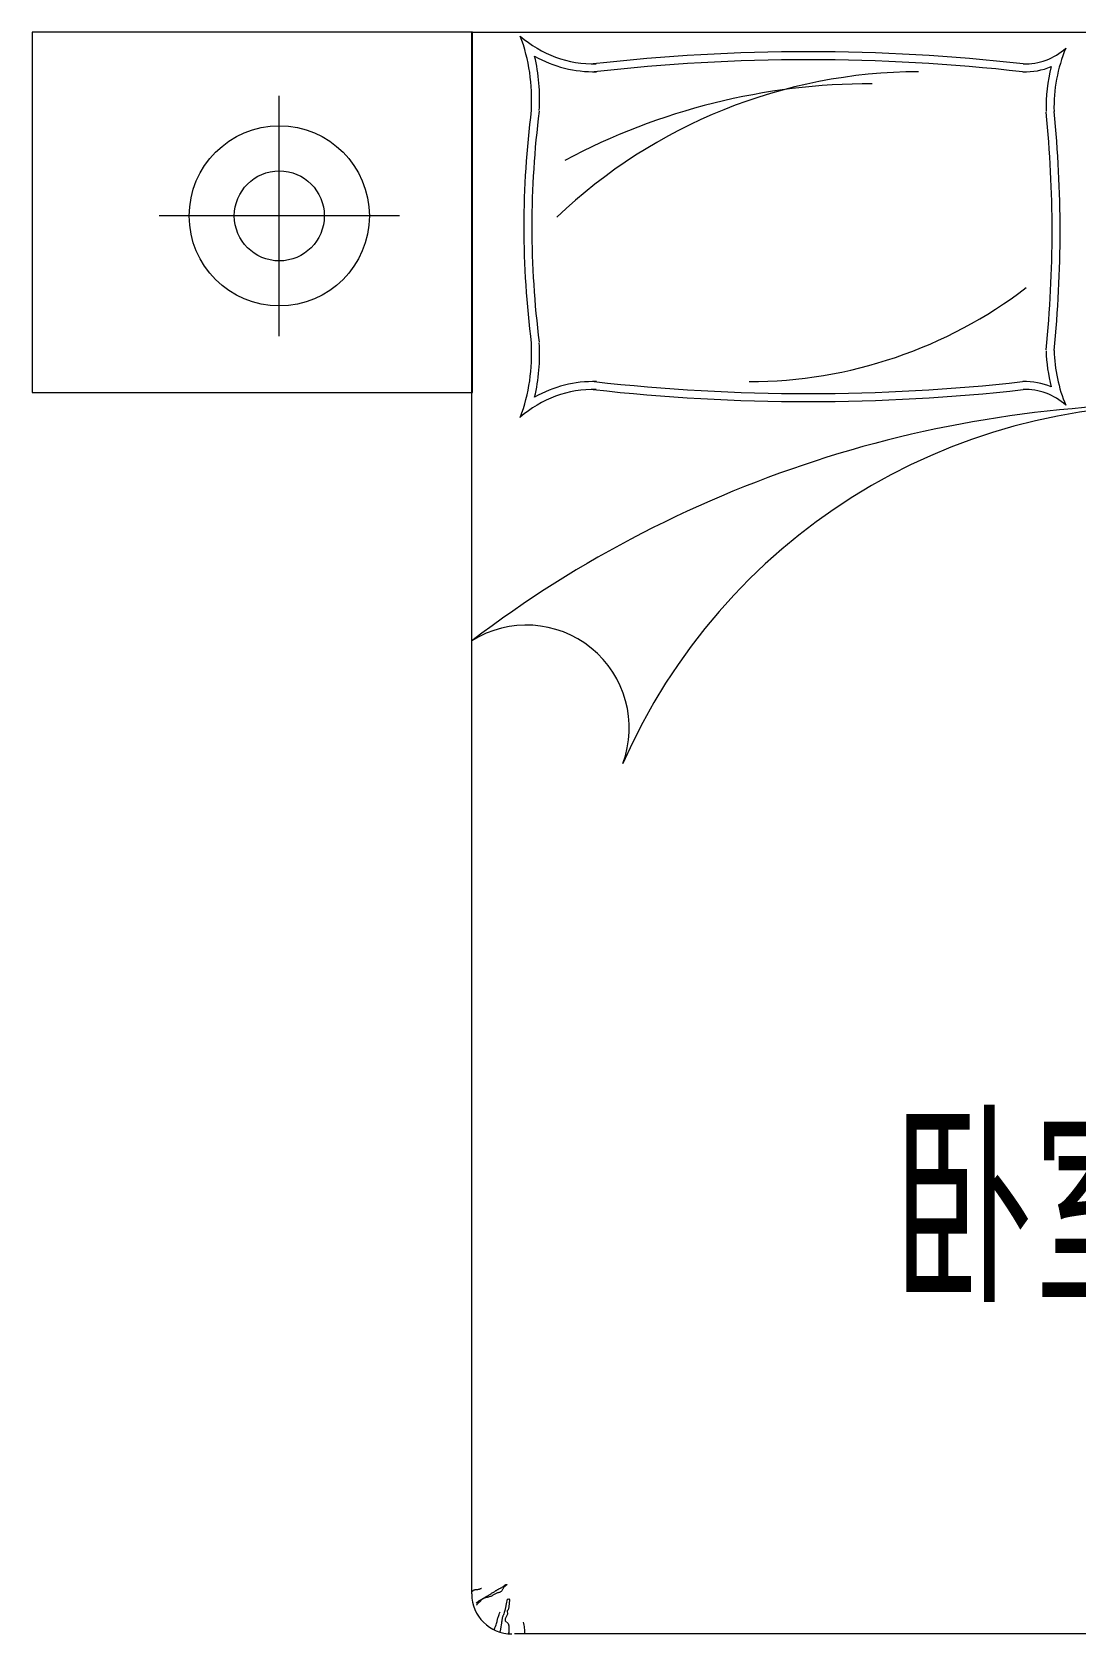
# Model space of a CAD drawing. Extents: x 72956 to 162056, y -6841 to 35159.
# Drawn here: x 135976 to 137280, y 20788 to 22788 of the extents above; entities that cross this region are included whole.
import ezdxf

# ---------------------------------------------------------------- set-up
doc = ezdxf.new("R2010")
doc.units = 0
doc.header["$LTSCALE"] = 1000
doc.header["$MEASUREMENT"] = 0
doc.layers.add('-厨卫', color=154, linetype='CONTINUOUS')
doc.layers.add('-文字', color=7, linetype='CONTINUOUS')
doc.layers.add('-家具', color=44, linetype='CONTINUOUS', lineweight=9)
doc.styles.add('样式 1', font='SIMHEI.TTF', dxfattribs={"width": 0.65, "height": 500})

# ---------------------------------------------------------------- blocks, each defined once
blk = doc.blocks.new('k')
at = {"layer": '-家具'}
for p, q in [((179239.8, 143930.6, 23437.5), (178689.8, 143930.6, 23437.5)), ((178689.8, 143930.6, 23437.5), (178689.8, 143480.6, 23437.5)), ((179239.1, 143480.6, 23437.5), (179239.1, 143930.6, 23437.5)), ((179239.1, 141980.6, 23437.5), (179239.1, 143930.6, 23437.5)), ((179239.1, 143480.6, 23437.5), (179239.1, 143930.6, 23437.5)), ((179239.1, 141980.6, 23437.5), (179239.1, 143930.6, 23437.5)), ((179239.1, 143930.6, 23437.5), (180739.1, 143930.6, 23437.5)), ((179239.8, 143480.6, 23437.5), (179239.8, 143930.6, 23437.5)), ((178998.7, 143551.1, 23437.5), (178998.7, 143851.1, 23437.5)), ((178998.7, 143551.1, 23437.5), (178998.7, 143851.1, 23437.5)), ((179148.7, 143701.1, 23437.5), (178848.7, 143701.1, 23437.5)), ((179148.7, 143701.1, 23437.5), (178848.7, 143701.1, 23437.5)), ((178689.8, 143480.6, 23437.5), (179239.8, 143480.6, 23437.5)), ((178689.8, 143480.6, 23437.5), (179239.8, 143480.6, 23437.5)), ((179239.1, 141983.6, 23437.5), (179240.3, 141984.5, 23437.5)), ((179239.1, 141983.6, 23437.5), (179240.3, 141984.5, 23437.5)), ((179240.3, 141984.5, 23437.5), (179241.3, 141985.2, 23437.5)), ((179240.3, 141984.5, 23437.5), (179241.3, 141985.2, 23437.5)), ((179241.3, 141985.2, 23437.5), (179242.2, 141985.6, 23437.5)), ((179241.3, 141985.2, 23437.5), (179242.2, 141985.6, 23437.5)), ((179242.2, 141985.6, 23437.5), (179242.9, 141985.9, 23437.5)), ((179242.2, 141985.6, 23437.5), (179242.9, 141985.9, 23437.5)), ((179242.9, 141985.9, 23437.5), (179243.5, 141986.1, 23437.5)), ((179242.9, 141985.9, 23437.5), (179243.5, 141986.1, 23437.5)), ((179243.5, 141986.1, 23437.5), (179244.1, 141986.2, 23437.5)), ((179243.5, 141986.1, 23437.5), (179244.1, 141986.2, 23437.5)), ((179244.1, 141986.2, 23437.5), (179244.6, 141986.3, 23437.5)), ((179244.1, 141986.2, 23437.5), (179244.6, 141986.3, 23437.5)), ((179244.6, 141986.3, 23437.5), (179245.1, 141986.3, 23437.5)), ((179244.6, 141986.3, 23437.5), (179245.1, 141986.3, 23437.5)), ((179245.1, 141986.3, 23437.5), (179245.5, 141986.3, 23437.5)), ((179245.1, 141986.3, 23437.5), (179245.5, 141986.3, 23437.5)), ((179245.5, 141986.3, 23437.5), (179246, 141986.3, 23437.5)), ((179245.5, 141986.3, 23437.5), (179246, 141986.3, 23437.5)), ((179246, 141986.3, 23437.5), (179246.4, 141986.3, 23437.5)), ((179246, 141986.3, 23437.5), (179246.4, 141986.3, 23437.5)), ((179246.4, 141986.3, 23437.5), (179246.8, 141986.3, 23437.5)), ((179246.4, 141986.3, 23437.5), (179246.8, 141986.3, 23437.5)), ((179246.8, 141986.3, 23437.5), (179247.3, 141986.4, 23437.5)), ((179246.8, 141986.3, 23437.5), (179247.3, 141986.4, 23437.5)), ((179247.3, 141986.4, 23437.5), (179247.7, 141986.4, 23437.5)), ((179247.3, 141986.4, 23437.5), (179247.7, 141986.4, 23437.5)), ((179247.7, 141986.4, 23437.5), (179248.2, 141986.5, 23437.5)), ((179247.7, 141986.4, 23437.5), (179248.2, 141986.5, 23437.5)), ((179248.2, 141986.5, 23437.5), (179248.6, 141986.6, 23437.5)), ((179248.2, 141986.5, 23437.5), (179248.6, 141986.6, 23437.5)), ((179248.6, 141986.6, 23437.5), (179249.1, 141986.8, 23437.5)), ((179248.6, 141986.6, 23437.5), (179249.1, 141986.8, 23437.5)), ((179249.1, 141986.8, 23437.5), (179249.5, 141987, 23437.5)), ((179249.1, 141986.8, 23437.5), (179249.5, 141987, 23437.5)), ((179249.5, 141987, 23437.5), (179250, 141987.2, 23437.5)), ((179249.5, 141987, 23437.5), (179250, 141987.2, 23437.5)), ((179250, 141987.2, 23437.5), (179250.4, 141987.4, 23437.5)), ((179250, 141987.2, 23437.5), (179250.4, 141987.4, 23437.5)), ((179250.4, 141987.4, 23437.5), (179250.7, 141987.5, 23437.5)), ((179250.4, 141987.4, 23437.5), (179250.7, 141987.5, 23437.5)), ((179250.7, 141987.5, 23437.5), (179250.9, 141987.7, 23437.5)), ((179250.7, 141987.5, 23437.5), (179250.9, 141987.7, 23437.5)), ((179250.9, 141987.7, 23437.5), (179251.1, 141987.7, 23437.5)), ((179250.9, 141987.7, 23437.5), (179251.1, 141987.7, 23437.5)), ((179251.1, 141987.7, 23437.5), (179251.2, 141987.8, 23437.5)), ((179251.1, 141987.7, 23437.5), (179251.2, 141987.8, 23437.5)), ((179261.8, 141980.1, 23437.5), (179262.5, 141980.5, 23437.5)), ((179261.8, 141980.1, 23437.5), (179262.5, 141980.5, 23437.5)), ((179262.5, 141980.5, 23437.5), (179263.2, 141980.9, 23437.5)), ((179262.5, 141980.5, 23437.5), (179263.2, 141980.9, 23437.5)), ((179263.2, 141980.9, 23437.5), (179263.9, 141981.4, 23437.5)), ((179263.2, 141980.9, 23437.5), (179263.9, 141981.4, 23437.5)), ((179263.9, 141981.4, 23437.5), (179264.6, 141981.8, 23437.5)), ((179263.9, 141981.4, 23437.5), (179264.6, 141981.8, 23437.5)), ((179264.6, 141981.8, 23437.5), (179265.3, 141982.2, 23437.5)), ((179264.6, 141981.8, 23437.5), (179265.3, 141982.2, 23437.5)), ((179265.3, 141982.2, 23437.5), (179265.9, 141982.6, 23437.5)), ((179265.3, 141982.2, 23437.5), (179265.9, 141982.6, 23437.5)), ((179265.9, 141982.6, 23437.5), (179266.5, 141983, 23437.5)), ((179265.9, 141982.6, 23437.5), (179266.5, 141983, 23437.5)), ((179266.5, 141983, 23437.5), (179267.1, 141983.4, 23437.5)), ((179266.5, 141983, 23437.5), (179267.1, 141983.4, 23437.5)), ((179267.1, 141983.4, 23437.5), (179267.7, 141983.7, 23437.5)), ((179267.1, 141983.4, 23437.5), (179267.7, 141983.7, 23437.5)), ((179268, 141980.4, 23437.5), (179267.2, 141980, 23437.5)), ((179268, 141980.4, 23437.5), (179267.2, 141980, 23437.5)), ((179267.7, 141983.7, 23437.5), (179268.2, 141984.1, 23437.5)), ((179267.7, 141983.7, 23437.5), (179268.2, 141984.1, 23437.5)), ((179268.8, 141980.9, 23437.5), (179268, 141980.4, 23437.5)), ((179268.8, 141980.9, 23437.5), (179268, 141980.4, 23437.5)), ((179268.2, 141984.1, 23437.5), (179268.7, 141984.4, 23437.5)), ((179268.2, 141984.1, 23437.5), (179268.7, 141984.4, 23437.5)), ((179268.7, 141984.4, 23437.5), (179269.3, 141984.8, 23437.5)), ((179268.7, 141984.4, 23437.5), (179269.3, 141984.8, 23437.5)), ((179269.6, 141981.3, 23437.5), (179268.8, 141980.9, 23437.5)), ((179269.6, 141981.3, 23437.5), (179268.8, 141980.9, 23437.5)), ((179269.3, 141984.8, 23437.5), (179269.8, 141985.1, 23437.5)), ((179269.3, 141984.8, 23437.5), (179269.8, 141985.1, 23437.5)), ((179270.5, 141981.6, 23437.5), (179269.6, 141981.3, 23437.5)), ((179270.5, 141981.6, 23437.5), (179269.6, 141981.3, 23437.5)), ((179269.8, 141985.1, 23437.5), (179270.3, 141985.4, 23437.5)), ((179269.8, 141985.1, 23437.5), (179270.3, 141985.4, 23437.5)), ((179270.3, 141985.4, 23437.5), (179270.8, 141985.7, 23437.5)), ((179270.3, 141985.4, 23437.5), (179270.8, 141985.7, 23437.5)), ((179271.3, 141981.8, 23437.5), (179270.5, 141981.6, 23437.5)), ((179271.3, 141981.8, 23437.5), (179270.5, 141981.6, 23437.5)), ((179270.8, 141985.7, 23437.5), (179271.4, 141986, 23437.5)), ((179270.8, 141985.7, 23437.5), (179271.4, 141986, 23437.5)), ((179272.1, 141982, 23437.5), (179271.3, 141981.8, 23437.5)), ((179272.1, 141982, 23437.5), (179271.3, 141981.8, 23437.5)), ((179271.4, 141986, 23437.5), (179271.9, 141986.3, 23437.5)), ((179271.4, 141986, 23437.5), (179271.9, 141986.3, 23437.5)), ((179271.9, 141986.3, 23437.5), (179272.5, 141986.6, 23437.5)), ((179271.9, 141986.3, 23437.5), (179272.5, 141986.6, 23437.5)), ((179272.9, 141982.2, 23437.5), (179272.1, 141982, 23437.5)), ((179272.9, 141982.2, 23437.5), (179272.1, 141982, 23437.5)), ((179272.5, 141986.6, 23437.5), (179273, 141986.9, 23437.5)), ((179272.5, 141986.6, 23437.5), (179273, 141986.9, 23437.5)), ((179273.7, 141982.5, 23437.5), (179272.9, 141982.2, 23437.5)), ((179273.7, 141982.5, 23437.5), (179272.9, 141982.2, 23437.5)), ((179273, 141986.9, 23437.5), (179273.6, 141987.2, 23437.5)), ((179273, 141986.9, 23437.5), (179273.6, 141987.2, 23437.5)), ((179273.6, 141987.2, 23437.5), (179274.2, 141987.5, 23437.5)), ((179273.6, 141987.2, 23437.5), (179274.2, 141987.5, 23437.5)), ((179274.4, 141982.7, 23437.5), (179273.7, 141982.5, 23437.5)), ((179274.4, 141982.7, 23437.5), (179273.7, 141982.5, 23437.5)), ((179274.2, 141987.5, 23437.5), (179274.8, 141987.8, 23437.5)), ((179274.2, 141987.5, 23437.5), (179274.8, 141987.8, 23437.5)), ((179275.1, 141983.1, 23437.5), (179274.4, 141982.7, 23437.5)), ((179275.1, 141983.1, 23437.5), (179274.4, 141982.7, 23437.5)), ((179274.8, 141987.8, 23437.5), (179275.4, 141988.1, 23437.5)), ((179274.8, 141987.8, 23437.5), (179275.4, 141988.1, 23437.5)), ((179275.7, 141983.5, 23437.5), (179275.1, 141983.1, 23437.5)), ((179275.7, 141983.5, 23437.5), (179275.1, 141983.1, 23437.5)), ((179275.4, 141988.1, 23437.5), (179275.9, 141988.4, 23437.5)), ((179275.4, 141988.1, 23437.5), (179275.9, 141988.4, 23437.5)), ((179276.2, 141984, 23437.5), (179275.7, 141983.5, 23437.5)), ((179276.2, 141984, 23437.5), (179275.7, 141983.5, 23437.5)), ((179275.9, 141988.4, 23437.5), (179276.5, 141988.7, 23437.5)), ((179275.9, 141988.4, 23437.5), (179276.5, 141988.7, 23437.5)), ((179276.7, 141984.6, 23437.5), (179276.2, 141984, 23437.5)), ((179276.7, 141984.6, 23437.5), (179276.2, 141984, 23437.5)), ((179276.5, 141988.7, 23437.5), (179277.1, 141989, 23437.5)), ((179276.5, 141988.7, 23437.5), (179277.1, 141989, 23437.5)), ((179277.1, 141985.3, 23437.5), (179276.7, 141984.6, 23437.5)), ((179277.1, 141985.3, 23437.5), (179276.7, 141984.6, 23437.5)), ((179277.1, 141989, 23437.5), (179277.7, 141989.4, 23437.5)), ((179277.1, 141989, 23437.5), (179277.7, 141989.4, 23437.5)), ((179277.5, 141986, 23437.5), (179277.1, 141985.3, 23437.5)), ((179277.5, 141986, 23437.5), (179277.1, 141985.3, 23437.5)), ((179277.9, 141986.7, 23437.5), (179277.5, 141986, 23437.5)), ((179277.9, 141986.7, 23437.5), (179277.5, 141986, 23437.5)), ((179277.7, 141989.4, 23437.5), (179278.2, 141989.7, 23437.5)), ((179277.7, 141989.4, 23437.5), (179278.2, 141989.7, 23437.5)), ((179278.3, 141987.5, 23437.5), (179277.9, 141986.7, 23437.5)), ((179278.3, 141987.5, 23437.5), (179277.9, 141986.7, 23437.5)), ((179278.2, 141989.7, 23437.5), (179278.7, 141990.1, 23437.5)), ((179278.2, 141989.7, 23437.5), (179278.7, 141990.1, 23437.5)), ((179278.7, 141988.2, 23437.5), (179278.3, 141987.5, 23437.5)), ((179278.7, 141988.2, 23437.5), (179278.3, 141987.5, 23437.5)), ((179278.7, 141990.1, 23437.5), (179279.2, 141990.5, 23437.5)), ((179278.7, 141990.1, 23437.5), (179279.2, 141990.5, 23437.5)), ((179279.1, 141988.8, 23437.5), (179278.7, 141988.2, 23437.5)), ((179279.1, 141988.8, 23437.5), (179278.7, 141988.2, 23437.5)), ((179279.6, 141989.4, 23437.5), (179279.1, 141988.8, 23437.5)), ((179279.6, 141989.4, 23437.5), (179279.1, 141988.8, 23437.5)), ((179279.2, 141990.5, 23437.5), (179279.6, 141990.8, 23437.5)), ((179279.2, 141990.5, 23437.5), (179279.6, 141990.8, 23437.5)), ((179279.6, 141990.8, 23437.5), (179280, 141991.2, 23437.5)), ((179279.6, 141990.8, 23437.5), (179280, 141991.2, 23437.5)), ((179280.2, 141989.9, 23437.5), (179279.6, 141989.4, 23437.5)), ((179280.2, 141989.9, 23437.5), (179279.6, 141989.4, 23437.5)), ((179280, 141991.2, 23437.5), (179280.4, 141991.5, 23437.5)), ((179280, 141991.2, 23437.5), (179280.4, 141991.5, 23437.5)), ((179280.7, 141990.4, 23437.5), (179280.2, 141989.9, 23437.5)), ((179280.7, 141990.4, 23437.5), (179280.2, 141989.9, 23437.5)), ((179280.4, 141991.5, 23437.5), (179280.8, 141991.8, 23437.5)), ((179280.4, 141991.5, 23437.5), (179280.8, 141991.8, 23437.5)), ((179281.3, 141990.8, 23437.5), (179280.7, 141990.4, 23437.5)), ((179281.3, 141990.8, 23437.5), (179280.7, 141990.4, 23437.5)), ((179280.8, 141991.8, 23437.5), (179281.2, 141992, 23437.5)), ((179280.8, 141991.8, 23437.5), (179281.2, 141992, 23437.5)), ((179281.2, 141992, 23437.5), (179281.6, 141992.2, 23437.5)), ((179281.2, 141992, 23437.5), (179281.6, 141992.2, 23437.5)), ((179281.8, 141991.2, 23437.5), (179281.3, 141990.8, 23437.5)), ((179281.8, 141991.2, 23437.5), (179281.3, 141990.8, 23437.5)), ((179281.6, 141992.2, 23437.5), (179281.9, 141992.4, 23437.5)), ((179281.6, 141992.2, 23437.5), (179281.9, 141992.4, 23437.5)), ((179282.2, 141991.5, 23437.5), (179281.8, 141991.2, 23437.5)), ((179282.2, 141991.5, 23437.5), (179281.8, 141991.2, 23437.5)), ((179281.9, 141992.4, 23437.5), (179282.2, 141992.5, 23437.5)), ((179281.9, 141992.4, 23437.5), (179282.2, 141992.5, 23437.5)), ((179282.2, 141992.5, 23437.5), (179282.5, 141992.5, 23437.5)), ((179282.2, 141992.5, 23437.5), (179282.5, 141992.5, 23437.5)), ((179282.6, 141991.7, 23437.5), (179282.2, 141991.5, 23437.5)), ((179282.6, 141991.7, 23437.5), (179282.2, 141991.5, 23437.5)), ((179282.5, 141992.5, 23437.5), (179282.7, 141992.5, 23437.5)), ((179282.5, 141992.5, 23437.5), (179282.7, 141992.5, 23437.5)), ((179282.8, 141992, 23437.5), (179282.6, 141991.7, 23437.5)), ((179282.8, 141992, 23437.5), (179282.6, 141991.7, 23437.5)), ((179282.7, 141992.5, 23437.5), (179282.9, 141992.4, 23437.5)), ((179282.7, 141992.5, 23437.5), (179282.9, 141992.4, 23437.5)), ((179283, 141992.1, 23437.5), (179282.8, 141992, 23437.5)), ((179283, 141992.1, 23437.5), (179282.8, 141992, 23437.5)), ((179282.9, 141992.4, 23437.5), (179283, 141992.3, 23437.5)), ((179282.9, 141992.4, 23437.5), (179283, 141992.3, 23437.5)), ((179283, 141992.3, 23437.5), (179283, 141992.1, 23437.5)), ((179283, 141992.3, 23437.5), (179283, 141992.1, 23437.5)), ((179244.6, 141969.6, 23437.5), (179245.8, 141970.5, 23437.5)), ((179244.6, 141969.6, 23437.5), (179245.8, 141970.5, 23437.5)), ((179245.3, 141967.2, 23437.5), (179244.6, 141966.4, 23437.5)), ((179245.3, 141967.2, 23437.5), (179244.6, 141966.4, 23437.5)), ((179246, 141968, 23437.5), (179245.3, 141967.2, 23437.5)), ((179246, 141968, 23437.5), (179245.3, 141967.2, 23437.5)), ((179245.8, 141970.5, 23437.5), (179246.9, 141971.3, 23437.5)), ((179245.8, 141970.5, 23437.5), (179246.9, 141971.3, 23437.5)), ((179246.6, 141968.6, 23437.5), (179246, 141968, 23437.5)), ((179246.6, 141968.6, 23437.5), (179246, 141968, 23437.5)), ((179247.1, 141969.1, 23437.5), (179246.6, 141968.6, 23437.5)), ((179247.1, 141969.1, 23437.5), (179246.6, 141968.6, 23437.5)), ((179246.9, 141971.3, 23437.5), (179247.9, 141971.9, 23437.5)), ((179246.9, 141971.3, 23437.5), (179247.9, 141971.9, 23437.5)), ((179247.7, 141969.6, 23437.5), (179247.1, 141969.1, 23437.5)), ((179247.7, 141969.6, 23437.5), (179247.1, 141969.1, 23437.5)), ((179248.1, 141970.1, 23437.5), (179247.7, 141969.6, 23437.5)), ((179248.1, 141970.1, 23437.5), (179247.7, 141969.6, 23437.5)), ((179247.9, 141971.9, 23437.5), (179248.7, 141972.4, 23437.5)), ((179247.9, 141971.9, 23437.5), (179248.7, 141972.4, 23437.5)), ((179248.6, 141970.5, 23437.5), (179248.1, 141970.1, 23437.5)), ((179248.6, 141970.5, 23437.5), (179248.1, 141970.1, 23437.5)), ((179249, 141970.9, 23437.5), (179248.6, 141970.5, 23437.5)), ((179249, 141970.9, 23437.5), (179248.6, 141970.5, 23437.5)), ((179248.7, 141972.4, 23437.5), (179249.5, 141972.9, 23437.5)), ((179248.7, 141972.4, 23437.5), (179249.5, 141972.9, 23437.5)), ((179249.4, 141971.3, 23437.5), (179249, 141970.9, 23437.5)), ((179249.4, 141971.3, 23437.5), (179249, 141970.9, 23437.5)), ((179249.8, 141971.6, 23437.5), (179249.4, 141971.3, 23437.5)), ((179249.8, 141971.6, 23437.5), (179249.4, 141971.3, 23437.5)), ((179249.5, 141972.9, 23437.5), (179250.2, 141973.2, 23437.5)), ((179249.5, 141972.9, 23437.5), (179250.2, 141973.2, 23437.5)), ((179250.1, 141972, 23437.5), (179249.8, 141971.6, 23437.5)), ((179250.1, 141972, 23437.5), (179249.8, 141971.6, 23437.5)), ((179250.5, 141972.4, 23437.5), (179250.1, 141972, 23437.5)), ((179250.5, 141972.4, 23437.5), (179250.1, 141972, 23437.5)), ((179250.2, 141973.2, 23437.5), (179250.8, 141973.5, 23437.5)), ((179250.2, 141973.2, 23437.5), (179250.8, 141973.5, 23437.5)), ((179250.8, 141972.7, 23437.5), (179250.5, 141972.4, 23437.5)), ((179250.8, 141972.7, 23437.5), (179250.5, 141972.4, 23437.5)), ((179250.8, 141973.5, 23437.5), (179251.3, 141973.8, 23437.5)), ((179250.8, 141973.5, 23437.5), (179251.3, 141973.8, 23437.5)), ((179251.1, 141973.1, 23437.5), (179250.8, 141972.7, 23437.5)), ((179251.1, 141973.1, 23437.5), (179250.8, 141972.7, 23437.5)), ((179251.4, 141973.4, 23437.5), (179251.1, 141973.1, 23437.5)), ((179251.4, 141973.4, 23437.5), (179251.1, 141973.1, 23437.5)), ((179251.3, 141973.8, 23437.5), (179251.8, 141974.1, 23437.5)), ((179251.3, 141973.8, 23437.5), (179251.8, 141974.1, 23437.5)), ((179251.8, 141973.7, 23437.5), (179251.4, 141973.4, 23437.5)), ((179251.8, 141973.7, 23437.5), (179251.4, 141973.4, 23437.5)), ((179251.8, 141974.1, 23437.5), (179252.3, 141974.3, 23437.5)), ((179251.8, 141974.1, 23437.5), (179252.3, 141974.3, 23437.5)), ((179252.1, 141974, 23437.5), (179251.8, 141973.7, 23437.5)), ((179252.1, 141974, 23437.5), (179251.8, 141973.7, 23437.5)), ((179252.5, 141974.3, 23437.5), (179252.1, 141974, 23437.5)), ((179252.5, 141974.3, 23437.5), (179252.1, 141974, 23437.5)), ((179252.3, 141974.3, 23437.5), (179252.8, 141974.6, 23437.5)), ((179252.3, 141974.3, 23437.5), (179252.8, 141974.6, 23437.5)), ((179252.9, 141974.6, 23437.5), (179252.5, 141974.3, 23437.5)), ((179252.9, 141974.6, 23437.5), (179252.5, 141974.3, 23437.5)), ((179252.8, 141974.6, 23437.5), (179253.2, 141974.9, 23437.5)), ((179252.8, 141974.6, 23437.5), (179253.2, 141974.9, 23437.5)), ((179253.4, 141974.8, 23437.5), (179252.9, 141974.6, 23437.5)), ((179253.4, 141974.8, 23437.5), (179252.9, 141974.6, 23437.5)), ((179253.2, 141974.9, 23437.5), (179253.6, 141975.1, 23437.5)), ((179253.2, 141974.9, 23437.5), (179253.6, 141975.1, 23437.5)), ((179253.8, 141975, 23437.5), (179253.4, 141974.8, 23437.5)), ((179253.8, 141975, 23437.5), (179253.4, 141974.8, 23437.5)), ((179253.6, 141975.1, 23437.5), (179254, 141975.4, 23437.5)), ((179253.6, 141975.1, 23437.5), (179254, 141975.4, 23437.5)), ((179254.4, 141975.3, 23437.5), (179253.8, 141975, 23437.5)), ((179254.4, 141975.3, 23437.5), (179253.8, 141975, 23437.5)), ((179254, 141975.4, 23437.5), (179254.5, 141975.6, 23437.5)), ((179254, 141975.4, 23437.5), (179254.5, 141975.6, 23437.5)), ((179255, 141975.5, 23437.5), (179254.4, 141975.3, 23437.5)), ((179255, 141975.5, 23437.5), (179254.4, 141975.3, 23437.5)), ((179254.5, 141975.6, 23437.5), (179254.9, 141975.9, 23437.5)), ((179254.5, 141975.6, 23437.5), (179254.9, 141975.9, 23437.5)), ((179254.9, 141975.9, 23437.5), (179255.3, 141976.2, 23437.5)), ((179254.9, 141975.9, 23437.5), (179255.3, 141976.2, 23437.5)), ((179255.7, 141975.7, 23437.5), (179255, 141975.5, 23437.5)), ((179255.7, 141975.7, 23437.5), (179255, 141975.5, 23437.5)), ((179255.3, 141976.2, 23437.5), (179255.8, 141976.5, 23437.5)), ((179255.3, 141976.2, 23437.5), (179255.8, 141976.5, 23437.5)), ((179256.4, 141975.8, 23437.5), (179255.7, 141975.7, 23437.5)), ((179256.4, 141975.8, 23437.5), (179255.7, 141975.7, 23437.5)), ((179255.8, 141976.5, 23437.5), (179256.2, 141976.7, 23437.5)), ((179255.8, 141976.5, 23437.5), (179256.2, 141976.7, 23437.5)), ((179256.2, 141976.7, 23437.5), (179256.7, 141977, 23437.5)), ((179256.2, 141976.7, 23437.5), (179256.7, 141977, 23437.5)), ((179257.3, 141976, 23437.5), (179256.4, 141975.8, 23437.5)), ((179257.3, 141976, 23437.5), (179256.4, 141975.8, 23437.5)), ((179256.7, 141977, 23437.5), (179257.2, 141977.4, 23437.5)), ((179256.7, 141977, 23437.5), (179257.2, 141977.4, 23437.5)), ((179257.2, 141977.4, 23437.5), (179257.8, 141977.7, 23437.5)), ((179257.2, 141977.4, 23437.5), (179257.8, 141977.7, 23437.5)), ((179258.2, 141976.2, 23437.5), (179257.3, 141976, 23437.5)), ((179258.2, 141976.2, 23437.5), (179257.3, 141976, 23437.5)), ((179257.8, 141977.7, 23437.5), (179258.4, 141978, 23437.5)), ((179257.8, 141977.7, 23437.5), (179258.4, 141978, 23437.5)), ((179259.1, 141976.4, 23437.5), (179258.2, 141976.2, 23437.5)), ((179259.1, 141976.4, 23437.5), (179258.2, 141976.2, 23437.5)), ((179258.4, 141978, 23437.5), (179259, 141978.4, 23437.5)), ((179258.4, 141978, 23437.5), (179259, 141978.4, 23437.5)), ((179259, 141978.4, 23437.5), (179259.6, 141978.8, 23437.5)), ((179259, 141978.4, 23437.5), (179259.6, 141978.8, 23437.5)), ((179260, 141976.6, 23437.5), (179259.1, 141976.4, 23437.5)), ((179260, 141976.6, 23437.5), (179259.1, 141976.4, 23437.5)), ((179259.6, 141978.8, 23437.5), (179260.3, 141979.2, 23437.5)), ((179259.6, 141978.8, 23437.5), (179260.3, 141979.2, 23437.5)), ((179261, 141976.9, 23437.5), (179260, 141976.6, 23437.5)), ((179261, 141976.9, 23437.5), (179260, 141976.6, 23437.5)), ((179260.3, 141979.2, 23437.5), (179261, 141979.6, 23437.5)), ((179260.3, 141979.2, 23437.5), (179261, 141979.6, 23437.5)), ((179261, 141979.6, 23437.5), (179261.8, 141980.1, 23437.5)), ((179261, 141979.6, 23437.5), (179261.8, 141980.1, 23437.5)), ((179261.9, 141977.2, 23437.5), (179261, 141976.9, 23437.5)), ((179261.9, 141977.2, 23437.5), (179261, 141976.9, 23437.5)), ((179262.9, 141977.5, 23437.5), (179261.9, 141977.2, 23437.5)), ((179262.9, 141977.5, 23437.5), (179261.9, 141977.2, 23437.5)), ((179263.8, 141978, 23437.5), (179262.9, 141977.5, 23437.5)), ((179263.8, 141978, 23437.5), (179262.9, 141977.5, 23437.5)), ((179264.6, 141978.4, 23437.5), (179263.8, 141978, 23437.5)), ((179264.6, 141978.4, 23437.5), (179263.8, 141978, 23437.5)), ((179265.5, 141978.9, 23437.5), (179264.6, 141978.4, 23437.5)), ((179265.5, 141978.9, 23437.5), (179264.6, 141978.4, 23437.5)), ((179266.3, 141979.4, 23437.5), (179265.5, 141978.9, 23437.5)), ((179266.3, 141979.4, 23437.5), (179265.5, 141978.9, 23437.5)), ((179267.2, 141980, 23437.5), (179266.3, 141979.4, 23437.5)), ((179267.2, 141980, 23437.5), (179266.3, 141979.4, 23437.5)), ((179281.2, 141963.6, 23437.5), (179280.4, 141960.1, 23437.5)), ((179281.2, 141963.6, 23437.5), (179280.4, 141960.1, 23437.5)), ((179282.1, 141968.2, 23437.5), (179281.2, 141963.6, 23437.5)), ((179282.1, 141968.2, 23437.5), (179281.2, 141963.6, 23437.5)), ((179283.2, 141974.1, 23437.5), (179282.1, 141968.2, 23437.5)), ((179283.2, 141974.1, 23437.5), (179282.1, 141968.2, 23437.5)), ((179283.2, 141974.1, 23437.5), (179285.4, 141974.7, 23437.5)), ((179283.2, 141974.1, 23437.5), (179285.4, 141974.7, 23437.5)), ((179284.6, 141960.7, 23437.5), (179283.2, 141959.5, 23437.5)), ((179284.6, 141960.7, 23437.5), (179283.2, 141959.5, 23437.5)), ((179285.2, 141964.6, 23437.5), (179284.6, 141960.7, 23437.5)), ((179285.2, 141964.6, 23437.5), (179284.6, 141960.7, 23437.5)), ((179286.4, 141973.1, 23437.5), (179285.2, 141964.6, 23437.5)), ((179286.4, 141973.1, 23437.5), (179285.2, 141964.6, 23437.5)), ((179285.4, 141974.7, 23437.5), (179286.4, 141973.1, 23437.5)), ((179285.4, 141974.7, 23437.5), (179286.4, 141973.1, 23437.5)), ((179286.4, 141973.1, 23437.5), (179286.4, 141973.1, 23437.5)), ((179286.4, 141973.1, 23437.5), (179286.4, 141973.1, 23437.5)), ((179267.9, 141938.1, 23437.5), (179268.8, 141940.1, 23437.5)), ((179267.9, 141938.1, 23437.5), (179268.8, 141940.1, 23437.5)), ((179268.8, 141940.1, 23437.5), (179269.4, 141941.9, 23437.5)), ((179268.8, 141940.1, 23437.5), (179269.4, 141941.9, 23437.5)), ((179269.4, 141941.9, 23437.5), (179269.9, 141943.5, 23437.5)), ((179269.4, 141941.9, 23437.5), (179269.9, 141943.5, 23437.5)), ((179269.9, 141943.5, 23437.5), (179270.3, 141944.9, 23437.5)), ((179269.9, 141943.5, 23437.5), (179270.3, 141944.9, 23437.5)), ((179270.3, 141944.9, 23437.5), (179270.7, 141946.2, 23437.5)), ((179270.3, 141944.9, 23437.5), (179270.7, 141946.2, 23437.5)), ((179270.7, 141946.2, 23437.5), (179270.9, 141947.3, 23437.5)), ((179270.7, 141946.2, 23437.5), (179270.9, 141947.3, 23437.5)), ((179270.9, 141947.3, 23437.5), (179271.2, 141948.4, 23437.5)), ((179270.9, 141947.3, 23437.5), (179271.2, 141948.4, 23437.5)), ((179271.2, 141948.4, 23437.5), (179271.4, 141949.4, 23437.5)), ((179271.2, 141948.4, 23437.5), (179271.4, 141949.4, 23437.5)), ((179271.4, 141949.4, 23437.5), (179271.7, 141950.4, 23437.5)), ((179271.4, 141949.4, 23437.5), (179271.7, 141950.4, 23437.5)), ((179271.7, 141950.4, 23437.5), (179272, 141951.4, 23437.5)), ((179271.7, 141950.4, 23437.5), (179272, 141951.4, 23437.5)), ((179272, 141951.4, 23437.5), (179272.4, 141952.4, 23437.5)), ((179272, 141951.4, 23437.5), (179272.4, 141952.4, 23437.5)), ((179272.4, 141952.4, 23437.5), (179272.8, 141953.6, 23437.5)), ((179272.4, 141952.4, 23437.5), (179272.8, 141953.6, 23437.5)), ((179272.8, 141953.6, 23437.5), (179273.2, 141954.9, 23437.5)), ((179272.8, 141953.6, 23437.5), (179273.2, 141954.9, 23437.5)), ((179273.2, 141954.9, 23437.5), (179273.8, 141956.4, 23437.5)), ((179273.2, 141954.9, 23437.5), (179273.8, 141956.4, 23437.5)), ((179273.8, 141956.4, 23437.5), (179274.5, 141958.1, 23437.5)), ((179273.8, 141956.4, 23437.5), (179274.5, 141958.1, 23437.5)), ((179275.8, 141942.1, 23437.5), (179275.4, 141939.6, 23437.5)), ((179275.8, 141942.1, 23437.5), (179275.4, 141939.6, 23437.5)), ((179276.2, 141944, 23437.5), (179275.8, 141942.1, 23437.5)), ((179276.2, 141944, 23437.5), (179275.8, 141942.1, 23437.5)), ((179276.4, 141945.5, 23437.5), (179276.2, 141944, 23437.5)), ((179276.4, 141945.5, 23437.5), (179276.2, 141944, 23437.5)), ((179276.6, 141946.6, 23437.5), (179276.4, 141945.5, 23437.5)), ((179276.6, 141946.6, 23437.5), (179276.4, 141945.5, 23437.5)), ((179276.7, 141947.6, 23437.5), (179276.6, 141946.6, 23437.5)), ((179276.7, 141947.6, 23437.5), (179276.6, 141946.6, 23437.5)), ((179276.8, 141948.3, 23437.5), (179276.7, 141947.6, 23437.5)), ((179276.8, 141948.3, 23437.5), (179276.7, 141947.6, 23437.5)), ((179276.9, 141949, 23437.5), (179276.8, 141948.3, 23437.5)), ((179276.9, 141949, 23437.5), (179276.8, 141948.3, 23437.5)), ((179277, 141949.7, 23437.5), (179276.9, 141949, 23437.5)), ((179277, 141949.7, 23437.5), (179276.9, 141949, 23437.5)), ((179277.1, 141950.3, 23437.5), (179277, 141949.7, 23437.5)), ((179277.1, 141950.3, 23437.5), (179277, 141949.7, 23437.5)), ((179277.2, 141950.9, 23437.5), (179277.1, 141950.3, 23437.5)), ((179277.2, 141950.9, 23437.5), (179277.1, 141950.3, 23437.5)), ((179277.3, 141951.4, 23437.5), (179277.2, 141950.9, 23437.5)), ((179277.3, 141951.4, 23437.5), (179277.2, 141950.9, 23437.5)), ((179277.5, 141952, 23437.5), (179277.3, 141951.4, 23437.5)), ((179277.5, 141952, 23437.5), (179277.3, 141951.4, 23437.5)), ((179277.7, 141952.5, 23437.5), (179277.5, 141952, 23437.5)), ((179277.7, 141952.5, 23437.5), (179277.5, 141952, 23437.5)), ((179278, 141953.1, 23437.5), (179277.7, 141952.5, 23437.5)), ((179278, 141953.1, 23437.5), (179277.7, 141952.5, 23437.5)), ((179278.3, 141953.7, 23437.5), (179278, 141953.1, 23437.5)), ((179278.3, 141953.7, 23437.5), (179278, 141953.1, 23437.5)), ((179278.7, 141954.5, 23437.5), (179278.3, 141953.7, 23437.5)), ((179278.7, 141954.5, 23437.5), (179278.3, 141953.7, 23437.5)), ((179279.1, 141955.8, 23437.5), (179278.7, 141954.5, 23437.5)), ((179279.1, 141955.8, 23437.5), (179278.7, 141954.5, 23437.5)), ((179279.7, 141957.5, 23437.5), (179279.1, 141955.8, 23437.5)), ((179279.7, 141957.5, 23437.5), (179279.1, 141955.8, 23437.5)), ((179280.4, 141960.1, 23437.5), (179279.7, 141957.5, 23437.5)), ((179280.4, 141960.1, 23437.5), (179279.7, 141957.5, 23437.5)), ((179283.8, 141955.4, 23437.5), (179280.9, 141949.7, 23437.5)), ((179283.8, 141955.4, 23437.5), (179280.9, 141949.7, 23437.5)), ((179280.9, 141949.7, 23437.5), (179280.9, 141947, 23437.5)), ((179280.9, 141949.7, 23437.5), (179280.9, 141947, 23437.5)), ((179280.9, 141947, 23437.5), (179284.4, 141943.7, 23437.5)), ((179280.9, 141947, 23437.5), (179284.4, 141943.7, 23437.5)), ((179283.2, 141959.5, 23437.5), (179283.8, 141955.4, 23437.5)), ((179283.2, 141959.5, 23437.5), (179283.8, 141955.4, 23437.5)), ((179284.4, 141943.7, 23437.5), (179285.2, 141940.7, 23437.5)), ((179284.4, 141943.7, 23437.5), (179285.2, 141940.7, 23437.5)), ((179285.2, 141940.7, 23437.5), (179285.4, 141939.1, 23437.5)), ((179285.2, 141940.7, 23437.5), (179285.4, 141939.1, 23437.5)), ((179303.4, 141945.3, 23437.5), (179303.9, 141943.5, 23437.5)), ((179303.4, 141945.3, 23437.5), (179303.9, 141943.5, 23437.5)), ((179303.9, 141943.5, 23437.5), (179304.3, 141941.6, 23437.5)), ((179303.9, 141943.5, 23437.5), (179304.3, 141941.6, 23437.5)), ((179304.3, 141941.6, 23437.5), (179304.5, 141939.8, 23437.5)), ((179304.3, 141941.6, 23437.5), (179304.5, 141939.8, 23437.5)), ((179266.9, 141935.8, 23437.5), (179267.9, 141938.1, 23437.5)), ((179266.9, 141935.8, 23437.5), (179267.9, 141938.1, 23437.5)), ((179274.9, 141936.6, 23437.5), (179274.3, 141932.9, 23437.5)), ((179274.9, 141936.6, 23437.5), (179274.3, 141932.9, 23437.5)), ((179275.4, 141939.6, 23437.5), (179274.9, 141936.6, 23437.5)), ((179275.4, 141939.6, 23437.5), (179274.9, 141936.6, 23437.5)), ((179285.4, 141939.1, 23437.5), (179285.4, 141930.7, 23437.5)), ((179285.4, 141939.1, 23437.5), (179285.4, 141930.7, 23437.5)), ((179285.4, 141930.7, 23437.5), (179285.4, 141932.3, 23437.5)), ((180689.2, 141930.7, 23437.5), (179292.6, 141930.7, 23437.5)), ((179304.5, 141939.8, 23437.5), (179304.7, 141938, 23437.5)), ((179304.5, 141939.8, 23437.5), (179304.7, 141938, 23437.5)), ((179304.7, 141938, 23437.5), (179304.8, 141936.1, 23437.5)), ((179304.7, 141938, 23437.5), (179304.8, 141936.1, 23437.5)), ((179304.8, 141936.1, 23437.5), (179304.9, 141934.3, 23437.5)), ((179304.8, 141936.1, 23437.5), (179304.9, 141934.3, 23437.5)), ((179304.9, 141934.3, 23437.5), (179304.9, 141932.4, 23437.5)), ((179304.9, 141934.3, 23437.5), (179304.9, 141932.4, 23437.5)), ((179304.9, 141932.4, 23437.5), (179304.9, 141930.6, 23437.5)), ((180640.9, 141930.7, 23437.5), (179340.9, 141930.7, 23437.5))]:
    blk.add_line(p, q, dxfattribs=at)
for radius in [112.5, 112.5, 56.2, 56.2]:
    blk.add_circle((178998.7, 143701.1, 23437.5), radius, dxfattribs=at)
for centre, radius, start, end in [((179390.9, 144028.5, 23437.5), 137.5, 228.4161, 271.5527), ((179088.7, 143846.8, 23437.5), 225.2, 356.5245, 20.485), ((179390.9, 144028.5, 23437.5), 137.5, 228.4161, 271.5527), ((179088.7, 143846.8, 23437.5), 225.2, 356.5245, 20.485), ((179390.9, 144028.5, 23437.5), 147.4, 240.1487, 271.5527), ((179088.7, 143846.8, 23437.5), 235.1, 356.5245, 13.2301), ((179390.9, 144028.5, 23437.5), 147.4, 240.1487, 271.5527), ((179088.7, 143846.8, 23437.5), 235.1, 356.5245, 13.2301), ((179659.6, 141509.1, 23437.5), 2396.9, 83.5746, 96.4361), ((179659.6, 141509.1, 23437.5), 2396.9, 83.5746, 96.4361), ((179930.2, 143966.7, 23437.5), 75.8, 268.1988, 312.1405), ((179930.2, 143966.7, 23437.5), 75.8, 268.1988, 312.1405), ((180157.9, 143836.9, 23437.5), 191.6, 157.3977, 181.6077), ((180157.9, 143836.9, 23437.5), 191.6, 157.3977, 181.6077), ((179799.2, 143223.6, 23437.5), 657.5, 90.1828, 133.6406), ((179799.2, 143223.6, 23437.5), 657.5, 90.1828, 133.6406), ((179659.6, 141508.5, 23437.5), 2387.5, 83.5697, 96.441), ((179659.6, 141508.5, 23437.5), 2387.5, 83.5697, 96.441), ((179930.2, 143966.7, 23437.5), 85.7, 268.1988, 292.4287), ((179930.2, 143966.7, 23437.5), 85.7, 268.1988, 292.4287), ((180157.9, 143836.9, 23437.5), 201.5, 165.4484, 181.6077), ((180157.9, 143836.9, 23437.5), 201.5, 165.4484, 181.6077), ((179738.6, 143051.7, 23437.5), 814.4, 89.9648, 118.0601), ((179738.6, 143051.7, 23437.5), 814.4, 89.9648, 118.0601), ((180444.5, 143687.6, 23437.5), 1140.4, 172.668, 187.332), ((180444.5, 143687.6, 23437.5), 1140.4, 172.668, 187.332), ((180444.5, 143687.6, 23437.5), 1130.4, 172.668, 187.332), ((180444.5, 143687.6, 23437.5), 1130.4, 172.668, 187.332), ((178507.1, 143682.2, 23437.5), 1456.9, 354.1588, 5.8412), ((178507.1, 143682.2, 23437.5), 1456.9, 354.1588, 5.8412), ((178507.1, 143682.2, 23437.5), 1466.9, 354.1588, 5.8412), ((178507.1, 143682.2, 23437.5), 1466.9, 354.1588, 5.8412), ((179584.9, 144065.2, 23437.5), 571, 270.0492, 307.4017), ((179584.9, 144065.2, 23437.5), 571, 270.0492, 307.4017), ((179088.7, 143528.4, 23437.5), 225.2, 339.515, 3.4755), ((179088.7, 143528.4, 23437.5), 225.2, 339.515, 3.4755), ((179088.7, 143528.4, 23437.5), 235.1, 346.7699, 3.4755), ((179088.7, 143528.4, 23437.5), 235.1, 346.7699, 3.4755), ((180157.9, 143538.3, 23437.5), 201.5, 181.6077, 194.5516), ((180157.9, 143538.3, 23437.5), 201.5, 181.6077, 194.5516), ((180157.9, 143538.3, 23437.5), 191.6, 181.6077, 202.6023), ((180157.9, 143538.3, 23437.5), 191.6, 181.6077, 202.6023), ((179390.9, 143346.8, 23437.5), 137.5, 88.4473, 131.5839), ((179390.9, 143346.8, 23437.5), 137.5, 88.4473, 131.5839), ((179390.9, 143346.8, 23437.5), 147.4, 88.4473, 119.8513), ((179390.9, 143346.8, 23437.5), 147.4, 88.4473, 119.8513), ((179659.6, 145866.1, 23437.5), 2396.9, 263.5639, 276.4254), ((179659.6, 145866.1, 23437.5), 2396.9, 263.5639, 276.4254), ((179659.6, 145866.7, 23437.5), 2387.5, 263.559, 276.4303), ((179659.6, 145866.7, 23437.5), 2387.5, 263.559, 276.4303), ((179930.2, 143408.5, 23437.5), 85.7, 67.5713, 91.8012), ((179930.2, 143408.5, 23437.5), 85.7, 67.5713, 91.8012), ((179930.2, 143408.5, 23437.5), 75.8, 47.8595, 91.8012), ((179930.2, 143408.5, 23437.5), 75.8, 47.8595, 91.8012), ((180116.1, 142016.5, 23437.5), 1449.5, 87.557, 127.2322), ((180116.1, 142016.5, 23437.5), 1449.5, 87.557, 127.2322), ((180112.7, 142717.1, 23437.5), 747.7, 87.9509, 156.332), ((180112.7, 142717.1, 23437.5), 747.7, 87.9509, 156.332), ((179307.3, 143061.7, 23437.5), 128.5, 339.7966, 122.0473), ((179307.3, 143061.7, 23437.5), 128.5, 339.7966, 122.0473), ((179289.1, 141980.6, 23437.5), 50, 180, 270), ((179289.1, 141980.6, 23437.5), 50, 180, 270)]:
    blk.add_arc(centre, radius, start, end, dxfattribs=at)
blk = doc.blocks.new('A-6家具9')
at = {"layer": '-家具'}
blk.add_blockref('k', (8592.8, -65273.1, -23437.5), dxfattribs=at)

msp = doc.modelspace()

# ---------------------------------------------------------------- block references
at = {"layer": '-厨卫'}
msp.add_blockref('A-6家具9', (-51306.882, -55869.08), dxfattribs=at)

# ---------------------------------------------------------------- texts
at = {"layer": '-文字', "insert": (137404.609, 21423.216), "char_height": 200, "width": 1860.46542, "attachment_point": 3, "style": '样式 1'}
msp.add_mtext('{\\fSimHei|b0|i0|c134|p2;卧室}', dxfattribs=at)

doc.saveas('drawing.dxf')
